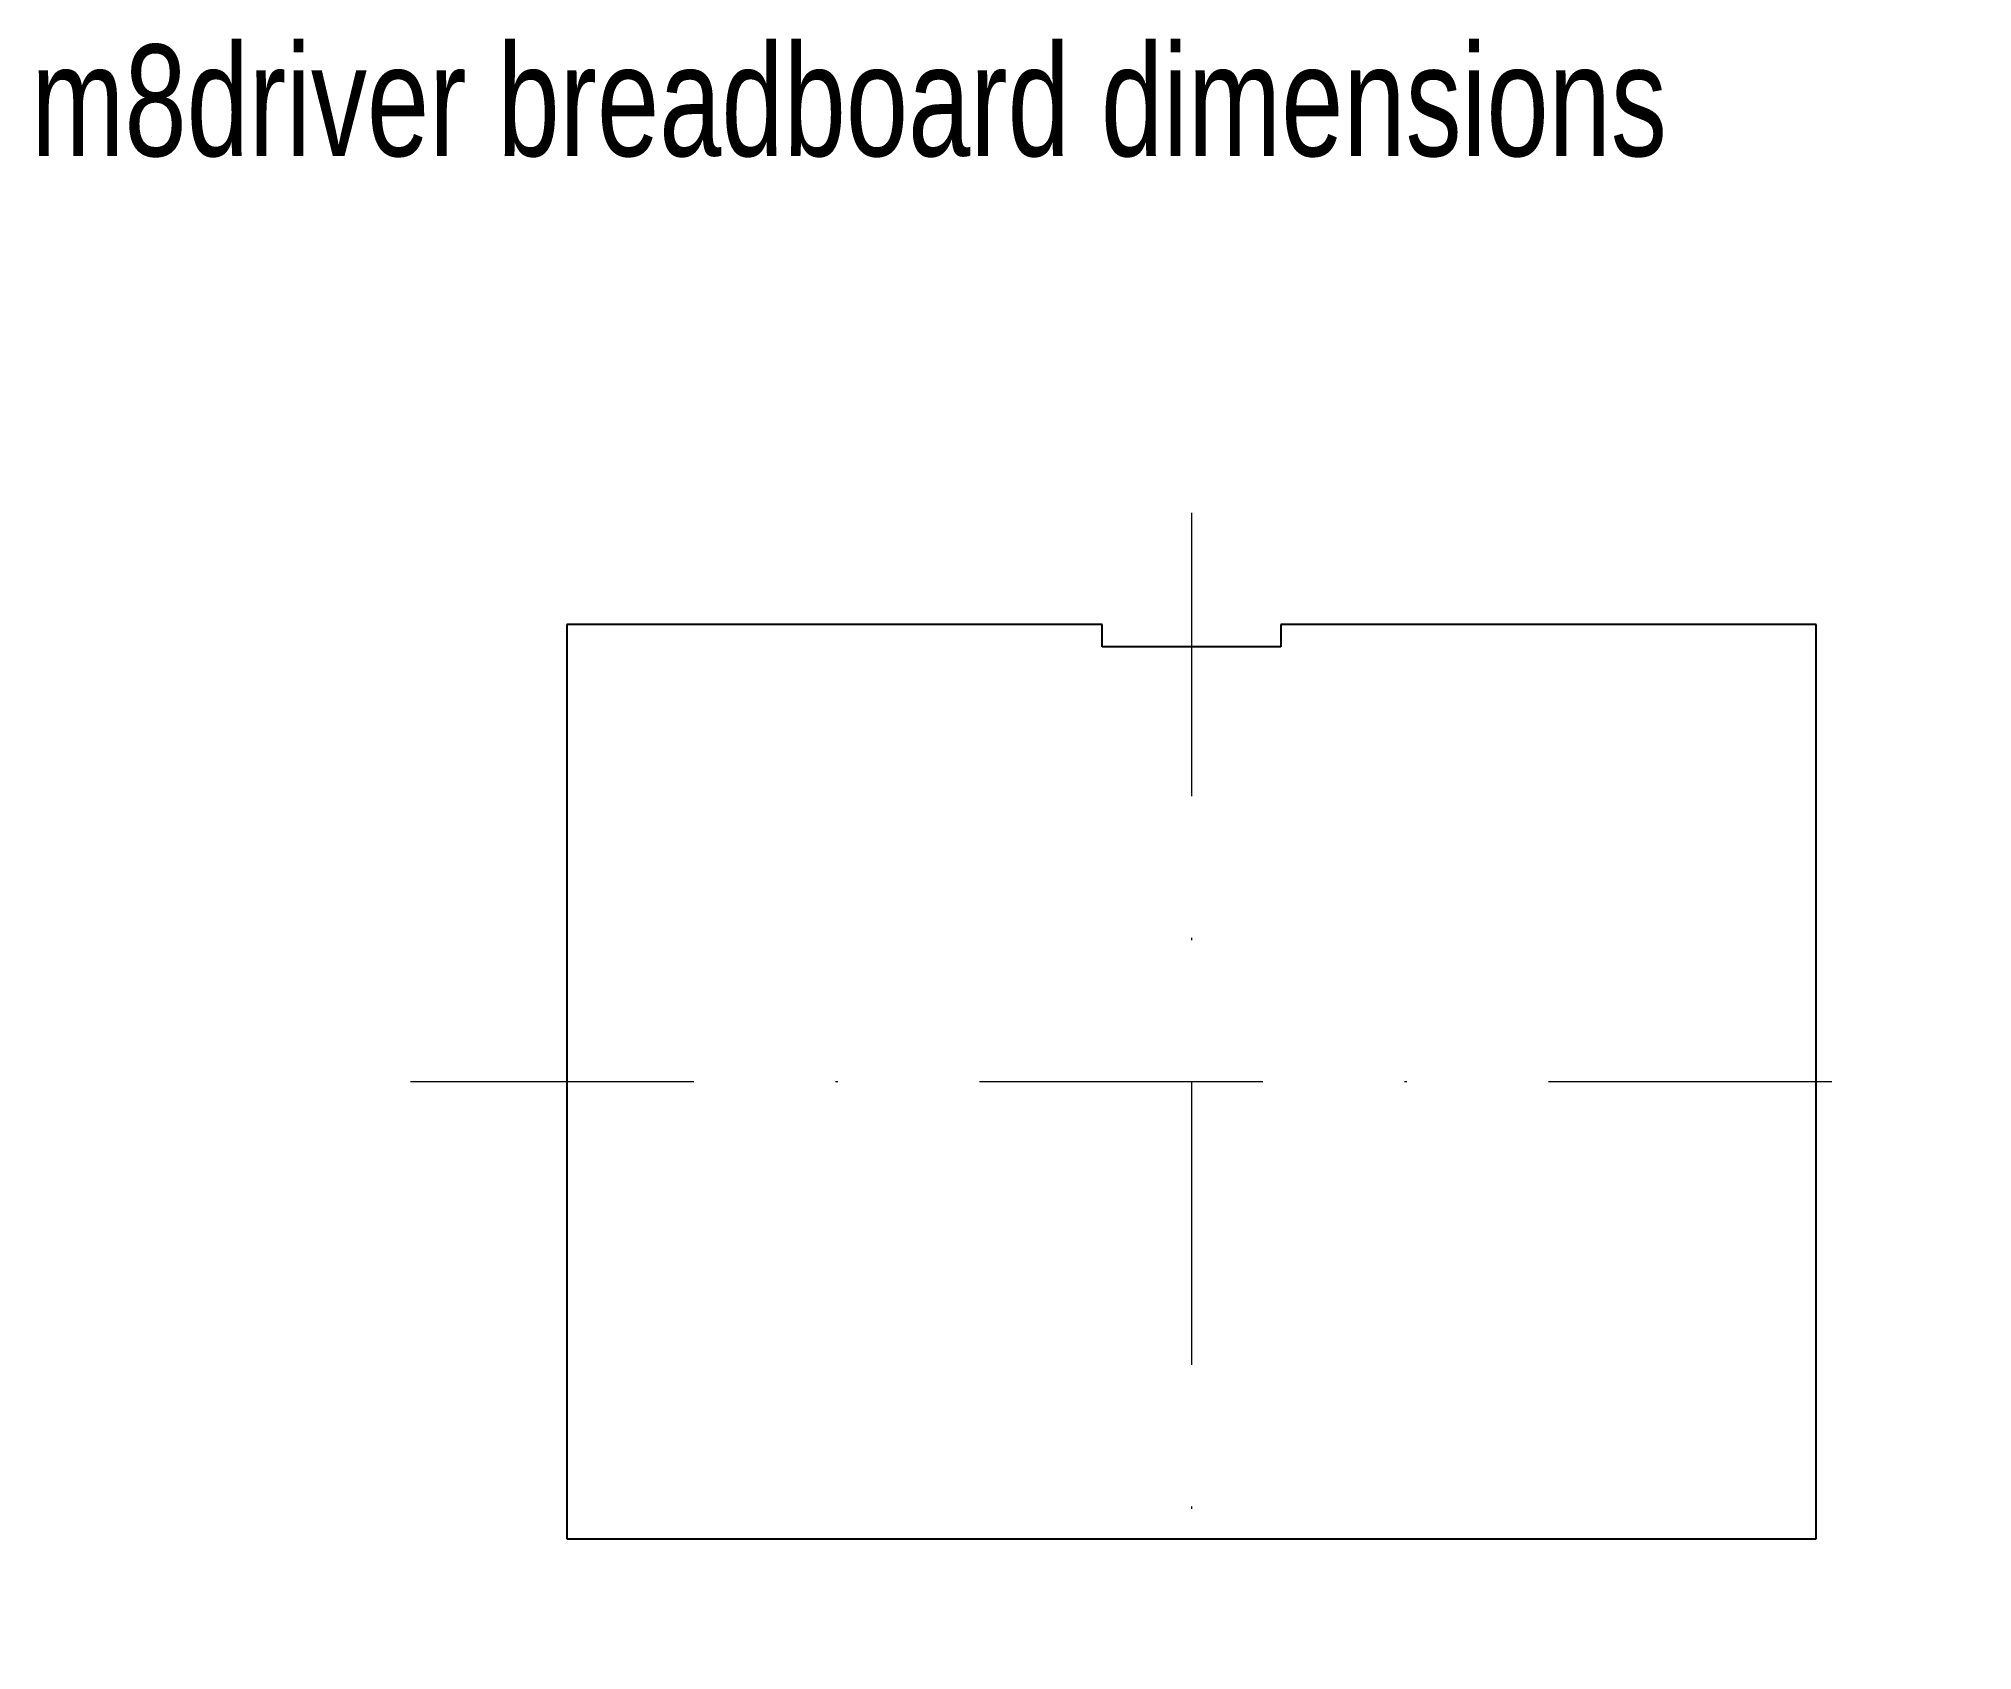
# Model space of a CAD drawing. Header units: millimetres. Extents: x -23.7 to 63, y -5 to 67.3.
import ezdxf

# ---------------------------------------------------------------- set-up
doc = ezdxf.new("R2010")
doc.units = ezdxf.units.MM
doc.linetypes.add('DASHDOT', pattern=[25.4, 12.7, -6.35, 0, -6.35])
doc.layers.get('0').update_dxf_attribs({"linetype": 'CONTINUOUS', "lineweight": 25})
doc.layers.add('center', color=7, linetype='DASHDOT', lineweight=13)
doc.styles.get("Standard").update_dxf_attribs({"font": 'txt', "width": 0.75})

msp = doc.modelspace()

# ---------------------------------------------------------------- linework, layer by layer
for p, q in [((24, 41), (0, 41)), ((0, 41), (0, 0)), ((24, 40), (24, 41)), ((56, 41), (32, 41)), ((32, 41), (32, 40)), ((56, 0), (56, 41)), ((32, 40), (24, 40)), ((0, 0), (56, 0)), ((0, 0), (0, 0))]:
    msp.add_line(p, q)
at = {"layer": 'center'}
for p, q in [((28, 46), (28, -5)), ((-7, 20.5), (63, 20.5))]:
    msp.add_line(p, q, dxfattribs=at)

# ---------------------------------------------------------------- texts
at = {"insert": (-24, 67), "char_height": 5, "width": 100, "attachment_point": 1}
msp.add_mtext('m8driver\\~breadboard\\~dimensions', dxfattribs=at)

doc.saveas('drawing.dxf')
